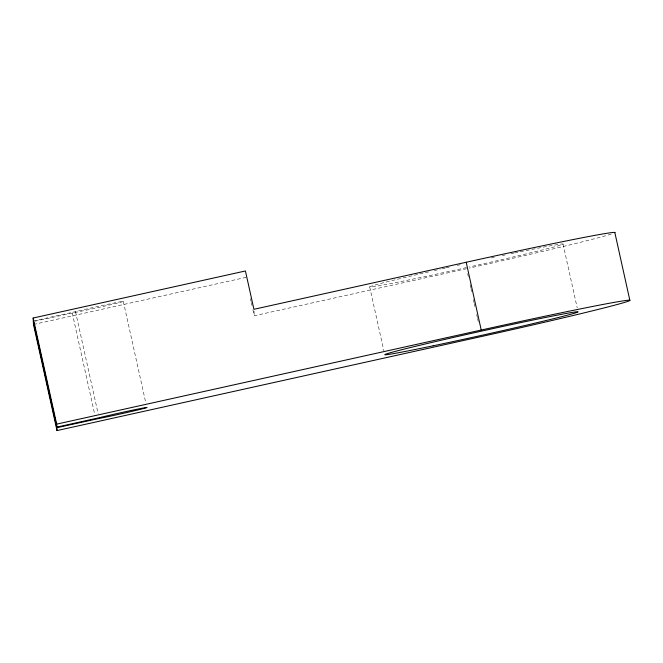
<?xml version="1.0" encoding="UTF-8"?>
<svg xmlns="http://www.w3.org/2000/svg" width="663" height="663" viewBox="0 0 663 663"><rect width="100%" height="100%" fill="white"/><g stroke="black" fill="none" stroke-linecap="round" stroke-linejoin="round"><path stroke-width="0.5" stroke-dasharray="3.31 2.49" d="M33.307 321.008L75.507 311.651A27.349 0.572 -12.5 0 1 93.127 307.524L100.096 305.974A27.349 0.572 -12.5 0 1 123.525 301.367A27.349 0.572 -12.5 0 1 100.519 307.044L93.549 308.593A27.349 0.572 -12.5 0 1 75.773 312.306L33.341 321.58M33.49 324.472L245.766 277.424L246.213 279.438M252.926 309.704L254.269 315.754L466.545 268.714M563.053 244.059L577.2 307.856M467.647 273.695L468.31 276.686M470.075 284.659L470.738 287.651M470.962 288.645L471.625 291.637M473.39 299.61L474.053 302.601M474.277 303.596L474.94 306.588M476.705 314.56L477.368 317.552M477.592 318.555L478.255 321.538M369.689 286.913L383.827 350.71M250.465 298.607L251.136 301.632M251.36 302.643L252.031 305.668M123.326 301.483L145.727 402.549M75.507 311.651L98.141 413.729M72.242 312.961L94.643 414.019M254.02 311.146L254.269 315.754M526.149 250.573A99.036 2.072 -12.5 0 1 558.238 245.791A99.036 2.072 -12.5 0 1 469.495 266.916M466.487 267.587A99.036 2.072 -12.5 0 1 373.012 286.723A99.036 2.072 -12.5 0 1 417.93 274.383M419.754 273.952A99.036 2.072 -12.5 0 1 429.268 271.747M434.215 270.603A99.036 2.072 -12.5 0 1 440.232 269.228M442.213 268.78A99.036 2.072 -12.5 0 1 445.146 268.117M446.133 267.893A99.036 2.072 -12.5 0 1 449.116 267.214M457.18 265.407A99.036 2.072 -12.5 0 1 460.213 264.728M491.291 257.907A99.036 2.072 -12.5 0 1 494.308 257.261M502.289 255.553A99.036 2.072 -12.5 0 1 505.223 254.932M510.941 253.722A99.036 2.072 -12.5 0 1 513.709 253.142M514.621 252.951A99.036 2.072 -12.5 0 1 525.137 250.771M611.278 234.097A152.2 3.191 -12.5 0 1 469.396 268.076"/><path stroke-width="0.99" d="M56.836 427.121L56.678 424.129L481.23 330.041A152.2 3.191 -12.5 0 1 617.966 301.715L622.665 300.952A152.2 3.191 -12.5 0 1 481.57 336.497L57.018 430.585L56.861 427.693L99.301 418.428A27.349 0.572 -12.5 0 0 117.078 414.706L124.047 413.157A27.349 0.572 -12.5 0 0 147.045 407.48A27.349 0.572 -12.5 0 0 123.616 412.088L116.647 413.637A27.349 0.572 -12.5 0 0 99.036 417.765L56.836 427.121L33.307 321.008L33.15 318.016L245.426 270.968L253.921 309.298L466.197 262.258A152.2 3.191 -12.5 0 1 614.825 232.73M614.808 232.44L629.833 300.223M466.197 262.258L481.23 330.041M33.15 318.016L56.678 424.129M56.861 427.693L33.341 321.58L33.49 324.472L57.018 430.585M433.154 345.796A99.036 2.072 -12.5 0 0 578.086 311.842A99.036 2.072 -12.5 0 0 432.956 342.166A99.036 2.072 -12.5 0 0 433.154 345.796"/></g></svg>
